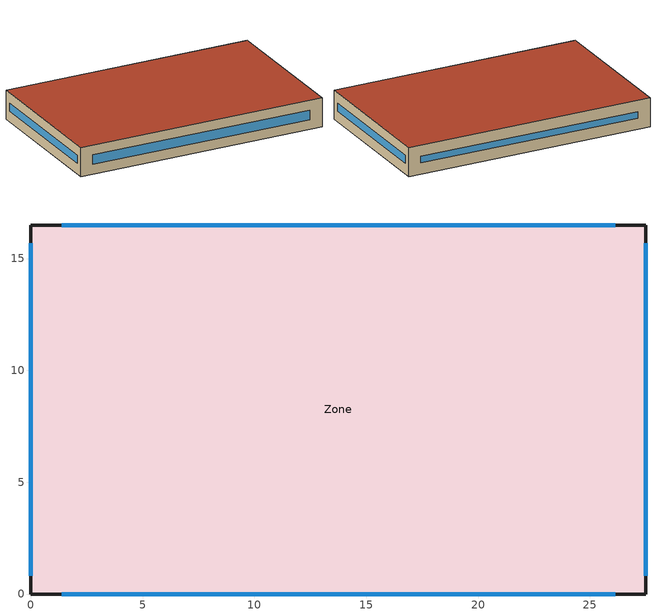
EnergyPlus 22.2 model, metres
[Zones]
Zone
 floor ground (Slab_Cons): 27.5,0 0,0 0,16.5 27.5,16.5 z0
 wall outside (ExtWall_Cons): 27.5,16.5 0,16.5 0,0 27.5,0 27.5,16.5 z0:3.2
 window (Win_Cons): 26.12,16.5 1.38,16.5 z1.24:1.96; 0,15.68 0,0.82 / 27.5,0.82 27.5,15.68 z1.16:2.04; 1.38,0 26.12,0 z1.07:2.13
 roof outside (Roof_Cons): 27.5,16.5 0,16.5 0,0 27.5,0 z3.2
[Building]
TE-test-07: 0, Suburbs, 0.04, 0.4, FullExterior, 25, 6
[Material]
Stucco25: MediumRough, 0.0253, 0.6918, 1858, 837, 0.9, 0.7, 0.7
Concrete200: MediumRough, 0.2032, 1.311, 2240, 836.8, 0.9, 0.7, 0.7
Gypsum13: MediumRough, 0.0127, 0.16, 784.9, 830, 0.9, 0.7, 0.7
Membrane10: MediumRough, 0.0095, 0.16, 1121.3, 1460, 0.9, 0.7, 0.7
Concrete100: MediumRough, 0.1016, 1.311, 2240, 836.8, 0.9, 0.7, 0.7
Carpet: MediumRough, 0.0127, 0.06, 288, 1380, 0.9, 0.7, 0.7
WallIns: MediumRough, 0.04561, 0.049, 265, 836.8, 0.9, 0.7, 0.7
RoofIns: MediumRough, 0.13119, 0.049, 265, 836.8, 0.9, 0.7, 0.7
[Construction]
ExtWall_Cons: Stucco25, WallIns, Concrete200, Gypsum13
Roof_Cons: Membrane10, Concrete100, RoofIns, Gypsum13
Slab_Cons: Concrete100, Carpet
Win_Cons: Glazing
[WindowMaterial:SimpleGlazingSystem]
Glazing: 2.4, 0.46, 0.55
[Zone]
Zone: 0, 0, 0, 0, 1, 1, autocalculate, autocalculate
[People]
Zone_People: Zone, OCC_SCH, Area/Person, , , 17.5, 0.3, autocalculate, ACTIVITY_SCH
[Lights]
Zone_Lights: Zone, LTG_SCH, Watts/Area, , 8.6, , 0, 0.42, 0.18, 1
[ElectricEquipment]
Zone_Equip: Zone, EQP_SCH, Watts/Area, , 10.2, , 0, 0.5, 0
[ZoneInfiltration:DesignFlowRate]
Zone_Infil: Zone, ALWAYS_ON, AirChanges/Hour, , , , 0.15, 1, 0, 0, 0
[HVACTemplate:Thermostat]
Tstat: HTGSETP_SCH, , CLGSETP_SCH
[HVACTemplate:Zone:Unitary]
Zone: PSZ_Zone, Tstat, autosize, , , Flow/Person, 0.006
[HVACTemplate:System:Unitary]
PSZ_Zone: , Zone, autosize, , 0.6, 500, 0.9, 1, SingleSpeedDX, , , autosize, autosize, 3.3, Gas, , , autosize, 0.78, , autosize, autosize, , NoEconomizer
[Schedule:Compact]
ALWAYS_ON: Fraction, Through: 12/31, For: AllDays, Until: 24:00, 1
OCC_SCH: Fraction, Through: 12/31, For: Weekdays SummerDesignDay WinterDesignDay, Until: 07:00, 0, Until: 19:00, 1, Until: 24:00, 0, For: Saturday, Until: 08:00, 0, Until: 13:00, 1, Until: 24:00, 0, For: AllOtherDays, Until: 24:00, 0
LTG_SCH: Fraction, Through: 12/31, For: Weekdays SummerDesignDay WinterDesignDay, Until: 07:00, 0.05, Until: 19:00, 0.95, Until: 24:00, 0.05, For: Saturday, Until: 08:00, 0.05, Until: 13:00, 0.95, Until: 24:00, 0.05, For: AllOtherDays, Until: 24:00, 0.05
EQP_SCH: Fraction, Through: 12/31, For: Weekdays SummerDesignDay WinterDesignDay, Until: 07:00, 0.3, Until: 19:00, 0.9, Until: 24:00, 0.3, For: Saturday, Until: 08:00, 0.3, Until: 13:00, 0.9, Until: 24:00, 0.3, For: AllOtherDays, Until: 24:00, 0.3
HTGSETP_SCH: Temperature, Through: 12/31, For: Weekdays SummerDesignDay WinterDesignDay, Until: 07:00, 14, Until: 19:00, 21, Until: 24:00, 14, For: Saturday, Until: 08:00, 14, Until: 13:00, 21, Until: 24:00, 14, For: AllOtherDays, Until: 24:00, 14
CLGSETP_SCH: Temperature, Through: 12/31, For: Weekdays SummerDesignDay WinterDesignDay, Until: 07:00, 29.5, Until: 19:00, 23.5, Until: 24:00, 29.5, For: Saturday, Until: 08:00, 29.5, Until: 13:00, 23.5, Until: 24:00, 29.5, For: AllOtherDays, Until: 24:00, 29.5
ACTIVITY_SCH: Any, Through: 12/31, For: AllDays, Until: 24:00, 110
